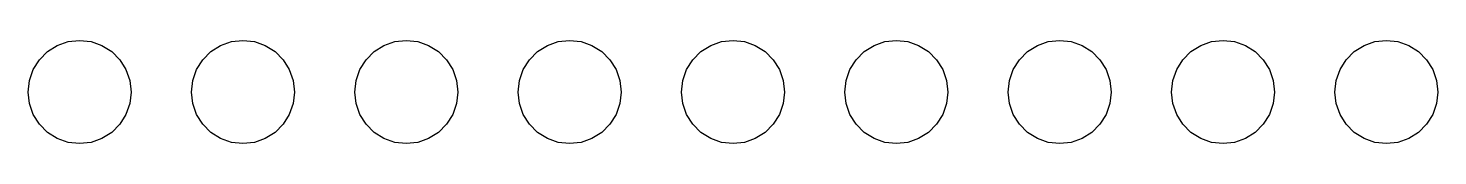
# Model space of a CAD drawing. Extents: x 281 to 540, y -238 to -79.
# Drawn here: x 306.21 to 328.13, y -162.8 to -161.2 of the extents above; entities that cross this region are included whole.
import ezdxf

# ---------------------------------------------------------------- set-up
doc = ezdxf.new("R2010")
doc.units = 0
doc.layers.add('BLACK', color=7, linetype='CONTINUOUS')

msp = doc.modelspace()

# ---------------------------------------------------------------- linework, layer by layer
at = {"layer": 'BLACK', "linetype": 'CONTINUOUS'}
for p, q in [((306.511208, -161.374535), (306.662893, -161.279225)), ((306.662893, -161.279225), (306.831983, -161.220058)), ((306.831983, -161.220058), (307.01, -161.2)), ((307.01, -161.2), (307.188017, -161.220058)), ((307.188017, -161.220058), (307.357107, -161.279225)), ((307.357107, -161.279225), (307.508792, -161.374535)), ((309.051208, -161.374535), (309.202893, -161.279225)), ((309.202893, -161.279225), (309.371983, -161.220058)), ((309.371983, -161.220058), (309.55, -161.2)), ((309.55, -161.2), (309.728017, -161.220058)), ((309.728017, -161.220058), (309.897107, -161.279225)), ((309.897107, -161.279225), (310.048792, -161.374535)), ((311.591208, -161.374535), (311.742893, -161.279225)), ((311.742893, -161.279225), (311.911983, -161.220058)), ((311.911983, -161.220058), (312.09, -161.2)), ((312.09, -161.2), (312.268017, -161.220058)), ((312.268017, -161.220058), (312.437107, -161.279225)), ((312.437107, -161.279225), (312.588792, -161.374535)), ((314.131208, -161.374535), (314.282893, -161.279225)), ((314.282893, -161.279225), (314.451983, -161.220058)), ((314.451983, -161.220058), (314.63, -161.2)), ((314.63, -161.2), (314.808017, -161.220058)), ((314.808017, -161.220058), (314.977107, -161.279225)), ((314.977107, -161.279225), (315.128792, -161.374535)), ((316.671208, -161.374535), (316.822893, -161.279225)), ((316.822893, -161.279225), (316.991983, -161.220058)), ((316.991983, -161.220058), (317.17, -161.2)), ((317.17, -161.2), (317.348017, -161.220058)), ((317.348017, -161.220058), (317.517107, -161.279225)), ((317.517107, -161.279225), (317.668792, -161.374535)), ((319.211208, -161.374535), (319.362893, -161.279225)), ((319.362893, -161.279225), (319.531983, -161.220058)), ((319.531983, -161.220058), (319.71, -161.2)), ((319.71, -161.2), (319.888017, -161.220058)), ((319.888017, -161.220058), (320.057107, -161.279225)), ((320.057107, -161.279225), (320.208792, -161.374535)), ((321.751208, -161.374535), (321.902893, -161.279225)), ((321.902893, -161.279225), (322.071983, -161.220058)), ((322.071983, -161.220058), (322.25, -161.2)), ((322.25, -161.2), (322.428017, -161.220058)), ((322.428017, -161.220058), (322.597107, -161.279225)), ((322.597107, -161.279225), (322.748792, -161.374535)), ((324.291208, -161.374535), (324.442893, -161.279225)), ((324.442893, -161.279225), (324.611983, -161.220058)), ((324.611983, -161.220058), (324.79, -161.2)), ((324.79, -161.2), (324.968017, -161.220058)), ((324.968017, -161.220058), (325.137107, -161.279225)), ((325.137107, -161.279225), (325.288792, -161.374535)), ((326.831208, -161.374535), (326.982893, -161.279225)), ((326.982893, -161.279225), (327.151983, -161.220058)), ((327.151983, -161.220058), (327.33, -161.2)), ((327.33, -161.2), (327.508017, -161.220058)), ((327.508017, -161.220058), (327.677107, -161.279225)), ((327.677107, -161.279225), (327.828792, -161.374535)), ((306.289225, -161.652893), (306.384535, -161.501208)), ((306.384535, -161.501208), (306.511208, -161.374535)), ((307.508792, -161.374535), (307.635465, -161.501208)), ((307.635465, -161.501208), (307.730775, -161.652893)), ((308.829225, -161.652893), (308.924535, -161.501208)), ((308.924535, -161.501208), (309.051208, -161.374535)), ((310.048792, -161.374535), (310.175465, -161.501208)), ((310.175465, -161.501208), (310.270775, -161.652893)), ((311.369225, -161.652893), (311.464535, -161.501208)), ((311.464535, -161.501208), (311.591208, -161.374535)), ((312.588792, -161.374535), (312.715465, -161.501208)), ((312.715465, -161.501208), (312.810775, -161.652893)), ((313.909225, -161.652893), (314.004535, -161.501208)), ((314.004535, -161.501208), (314.131208, -161.374535)), ((315.128792, -161.374535), (315.255465, -161.501208)), ((315.255465, -161.501208), (315.350775, -161.652893)), ((316.449225, -161.652893), (316.544535, -161.501208)), ((316.544535, -161.501208), (316.671208, -161.374535)), ((317.668792, -161.374535), (317.795465, -161.501208)), ((317.795465, -161.501208), (317.890775, -161.652893)), ((318.989225, -161.652893), (319.084535, -161.501208)), ((319.084535, -161.501208), (319.211208, -161.374535)), ((320.208792, -161.374535), (320.335465, -161.501208)), ((320.335465, -161.501208), (320.430775, -161.652893)), ((321.529225, -161.652893), (321.624535, -161.501208)), ((321.624535, -161.501208), (321.751208, -161.374535)), ((322.748792, -161.374535), (322.875465, -161.501208)), ((322.875465, -161.501208), (322.970775, -161.652893)), ((324.069225, -161.652893), (324.164535, -161.501208)), ((324.164535, -161.501208), (324.291208, -161.374535)), ((325.288792, -161.374535), (325.415465, -161.501208)), ((325.415465, -161.501208), (325.510775, -161.652893)), ((326.609225, -161.652893), (326.704535, -161.501208)), ((326.704535, -161.501208), (326.831208, -161.374535)), ((327.828792, -161.374535), (327.955465, -161.501208)), ((327.955465, -161.501208), (328.050775, -161.652893)), ((306.230058, -161.821983), (306.289225, -161.652893)), ((307.730775, -161.652893), (307.789942, -161.821983)), ((308.770058, -161.821983), (308.829225, -161.652893)), ((310.270775, -161.652893), (310.329942, -161.821983)), ((311.310058, -161.821983), (311.369225, -161.652893)), ((312.810775, -161.652893), (312.869942, -161.821983)), ((313.850058, -161.821983), (313.909225, -161.652893)), ((315.350775, -161.652893), (315.409942, -161.821983)), ((316.390058, -161.821983), (316.449225, -161.652893)), ((317.890775, -161.652893), (317.949942, -161.821983)), ((318.930058, -161.821983), (318.989225, -161.652893)), ((320.430775, -161.652893), (320.489942, -161.821983)), ((321.470058, -161.821983), (321.529225, -161.652893)), ((322.970775, -161.652893), (323.029942, -161.821983)), ((324.010058, -161.821983), (324.069225, -161.652893)), ((325.510775, -161.652893), (325.569942, -161.821983)), ((326.550058, -161.821983), (326.609225, -161.652893)), ((328.050775, -161.652893), (328.109942, -161.821983)), ((306.21, -162), (306.230058, -161.821983)), ((307.789942, -161.821983), (307.81, -162)), ((308.75, -162), (308.770058, -161.821983)), ((310.329942, -161.821983), (310.35, -162)), ((311.29, -162), (311.310058, -161.821983)), ((312.869942, -161.821983), (312.89, -162)), ((313.83, -162), (313.850058, -161.821983)), ((315.409942, -161.821983), (315.43, -162)), ((316.37, -162), (316.390058, -161.821983)), ((317.949942, -161.821983), (317.97, -162)), ((318.91, -162), (318.930058, -161.821983)), ((320.489942, -161.821983), (320.51, -162)), ((321.45, -162), (321.470058, -161.821983)), ((323.029942, -161.821983), (323.05, -162)), ((323.99, -162), (324.010058, -161.821983)), ((325.569942, -161.821983), (325.59, -162)), ((326.53, -162), (326.550058, -161.821983)), ((328.109942, -161.821983), (328.13, -162)), ((306.230058, -162.178017), (306.21, -162)), ((306.289225, -162.347107), (306.230058, -162.178017)), ((307.789942, -162.178017), (307.730775, -162.347107)), ((307.81, -162), (307.789942, -162.178017)), ((308.770058, -162.178017), (308.75, -162)), ((308.829225, -162.347107), (308.770058, -162.178017)), ((310.329942, -162.178017), (310.270775, -162.347107)), ((310.35, -162), (310.329942, -162.178017)), ((311.310058, -162.178017), (311.29, -162)), ((311.369225, -162.347107), (311.310058, -162.178017)), ((312.869942, -162.178017), (312.810775, -162.347107)), ((312.89, -162), (312.869942, -162.178017)), ((313.850058, -162.178017), (313.83, -162)), ((313.909225, -162.347107), (313.850058, -162.178017)), ((315.409942, -162.178017), (315.350775, -162.347107)), ((315.43, -162), (315.409942, -162.178017)), ((316.390058, -162.178017), (316.37, -162)), ((316.449225, -162.347107), (316.390058, -162.178017)), ((317.949942, -162.178017), (317.890775, -162.347107)), ((317.97, -162), (317.949942, -162.178017)), ((318.930058, -162.178017), (318.91, -162)), ((318.989225, -162.347107), (318.930058, -162.178017)), ((320.489942, -162.178017), (320.430775, -162.347107)), ((320.51, -162), (320.489942, -162.178017)), ((321.470058, -162.178017), (321.45, -162)), ((321.529225, -162.347107), (321.470058, -162.178017)), ((323.029942, -162.178017), (322.970775, -162.347107)), ((323.05, -162), (323.029942, -162.178017)), ((324.010058, -162.178017), (323.99, -162)), ((324.069225, -162.347107), (324.010058, -162.178017)), ((325.569942, -162.178017), (325.510775, -162.347107)), ((325.59, -162), (325.569942, -162.178017)), ((326.550058, -162.178017), (326.53, -162)), ((326.609225, -162.347107), (326.550058, -162.178017)), ((328.109942, -162.178017), (328.050775, -162.347107)), ((328.13, -162), (328.109942, -162.178017)), ((306.384535, -162.498792), (306.289225, -162.347107)), ((307.730775, -162.347107), (307.635465, -162.498792)), ((308.924535, -162.498792), (308.829225, -162.347107)), ((310.270775, -162.347107), (310.175465, -162.498792)), ((311.464535, -162.498792), (311.369225, -162.347107)), ((312.810775, -162.347107), (312.715465, -162.498792)), ((314.004535, -162.498792), (313.909225, -162.347107)), ((315.350775, -162.347107), (315.255465, -162.498792)), ((316.544535, -162.498792), (316.449225, -162.347107)), ((317.890775, -162.347107), (317.795465, -162.498792)), ((319.084535, -162.498792), (318.989225, -162.347107)), ((320.430775, -162.347107), (320.335465, -162.498792)), ((321.624535, -162.498792), (321.529225, -162.347107)), ((322.970775, -162.347107), (322.875465, -162.498792)), ((324.164535, -162.498792), (324.069225, -162.347107)), ((325.510775, -162.347107), (325.415465, -162.498792)), ((326.704535, -162.498792), (326.609225, -162.347107)), ((328.050775, -162.347107), (327.955465, -162.498792)), ((306.511208, -162.625465), (306.384535, -162.498792)), ((306.662893, -162.720775), (306.511208, -162.625465)), ((307.508792, -162.625465), (307.357107, -162.720775)), ((307.635465, -162.498792), (307.508792, -162.625465)), ((309.051208, -162.625465), (308.924535, -162.498792)), ((309.202893, -162.720775), (309.051208, -162.625465)), ((310.048792, -162.625465), (309.897107, -162.720775)), ((310.175465, -162.498792), (310.048792, -162.625465)), ((311.591208, -162.625465), (311.464535, -162.498792)), ((311.742893, -162.720775), (311.591208, -162.625465)), ((312.588792, -162.625465), (312.437107, -162.720775)), ((312.715465, -162.498792), (312.588792, -162.625465)), ((314.131208, -162.625465), (314.004535, -162.498792)), ((314.282893, -162.720775), (314.131208, -162.625465)), ((315.128792, -162.625465), (314.977107, -162.720775)), ((315.255465, -162.498792), (315.128792, -162.625465)), ((316.671208, -162.625465), (316.544535, -162.498792)), ((316.822893, -162.720775), (316.671208, -162.625465)), ((317.668792, -162.625465), (317.517107, -162.720775)), ((317.795465, -162.498792), (317.668792, -162.625465)), ((319.211208, -162.625465), (319.084535, -162.498792)), ((319.362893, -162.720775), (319.211208, -162.625465)), ((320.208792, -162.625465), (320.057107, -162.720775)), ((320.335465, -162.498792), (320.208792, -162.625465)), ((321.751208, -162.625465), (321.624535, -162.498792)), ((321.902893, -162.720775), (321.751208, -162.625465)), ((322.748792, -162.625465), (322.597107, -162.720775)), ((322.875465, -162.498792), (322.748792, -162.625465)), ((324.291208, -162.625465), (324.164535, -162.498792)), ((324.442893, -162.720775), (324.291208, -162.625465)), ((325.288792, -162.625465), (325.137107, -162.720775)), ((325.415465, -162.498792), (325.288792, -162.625465)), ((326.831208, -162.625465), (326.704535, -162.498792)), ((326.982893, -162.720775), (326.831208, -162.625465)), ((327.828792, -162.625465), (327.677107, -162.720775)), ((327.955465, -162.498792), (327.828792, -162.625465)), ((306.831983, -162.779942), (306.662893, -162.720775)), ((307.01, -162.8), (306.831983, -162.779942)), ((307.188017, -162.779942), (307.01, -162.8)), ((307.357107, -162.720775), (307.188017, -162.779942)), ((309.371983, -162.779942), (309.202893, -162.720775)), ((309.55, -162.8), (309.371983, -162.779942)), ((309.728017, -162.779942), (309.55, -162.8)), ((309.897107, -162.720775), (309.728017, -162.779942)), ((311.911983, -162.779942), (311.742893, -162.720775)), ((312.09, -162.8), (311.911983, -162.779942)), ((312.268017, -162.779942), (312.09, -162.8)), ((312.437107, -162.720775), (312.268017, -162.779942)), ((314.451983, -162.779942), (314.282893, -162.720775)), ((314.63, -162.8), (314.451983, -162.779942)), ((314.808017, -162.779942), (314.63, -162.8)), ((314.977107, -162.720775), (314.808017, -162.779942)), ((316.991983, -162.779942), (316.822893, -162.720775)), ((317.17, -162.8), (316.991983, -162.779942)), ((317.348017, -162.779942), (317.17, -162.8)), ((317.517107, -162.720775), (317.348017, -162.779942)), ((319.531983, -162.779942), (319.362893, -162.720775)), ((319.71, -162.8), (319.531983, -162.779942)), ((319.888017, -162.779942), (319.71, -162.8)), ((320.057107, -162.720775), (319.888017, -162.779942)), ((322.071983, -162.779942), (321.902893, -162.720775)), ((322.25, -162.8), (322.071983, -162.779942)), ((322.428017, -162.779942), (322.25, -162.8)), ((322.597107, -162.720775), (322.428017, -162.779942)), ((324.611983, -162.779942), (324.442893, -162.720775)), ((324.79, -162.8), (324.611983, -162.779942)), ((324.968017, -162.779942), (324.79, -162.8)), ((325.137107, -162.720775), (324.968017, -162.779942)), ((327.151983, -162.779942), (326.982893, -162.720775)), ((327.33, -162.8), (327.151983, -162.779942)), ((327.508017, -162.779942), (327.33, -162.8)), ((327.677107, -162.720775), (327.508017, -162.779942))]:
    msp.add_line(p, q, dxfattribs=at)

doc.saveas('drawing.dxf')
